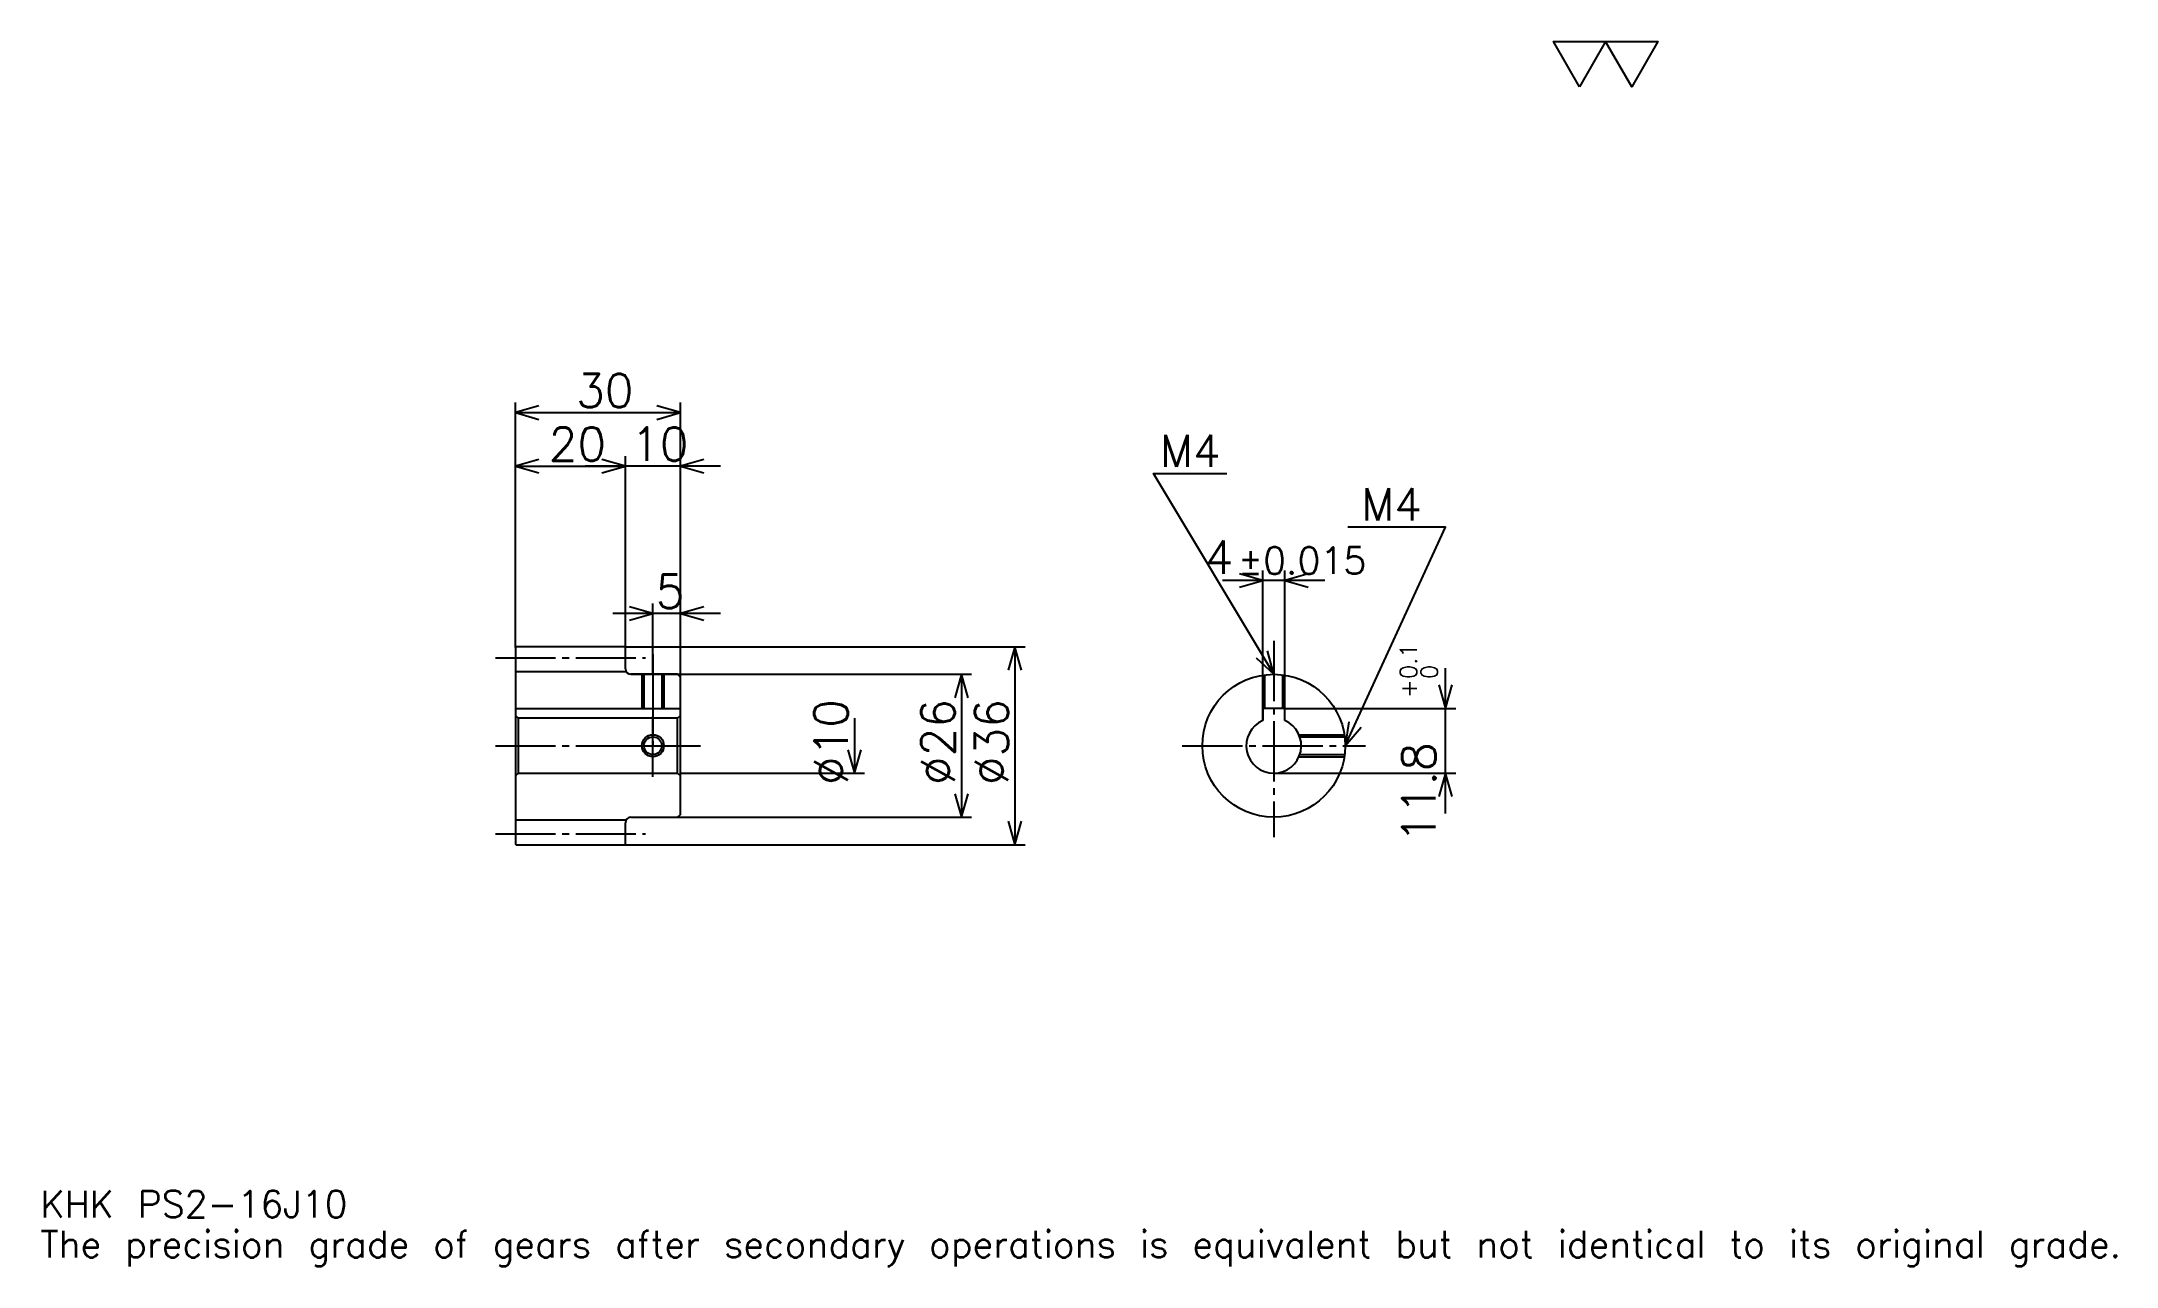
# Model space of a CAD drawing. Extents: x 12 to 390, y 4 to 227.
import ezdxf

# ---------------------------------------------------------------- set-up
doc = ezdxf.new("R2010")
doc.units = 0
doc.linetypes.add('DASHDOT', pattern=[14.608695, 10.956522, -1.217391, 1.217391, -1.217391])
doc.layers.get('0').update_dxf_attribs({"linetype": 'CONTINUOUS'})
doc.layers.add('DASHDOT', color=6, linetype='DASHDOT')
doc.styles.add('KANJI', font='TXT', dxfattribs={"bigfont": 'BIGFONT'})

msp = doc.modelspace()

# ---------------------------------------------------------------- linework, layer by layer
at = {"color": 5}
for p, q in [((98.608704, 117.217392), (98.608704, 161.652176)), ((98.608704, 159.82608), (128.608704, 159.82608)), ((128.608704, 117.217392), (128.608704, 161.652176)), ((118.608704, 117.217392), (118.608704, 151.91304)), ((98.608704, 150.08696), (118.608704, 150.08696)), ((135.913055, 150.08696), (111.304352, 150.08696)), ((245.869583, 129.260864), (227.26088, 129.260864)), ((234.565231, 106.017395), (234.565231, 131.08696)), ((238.565231, 106.017395), (238.565231, 131.08696)), ((123.608704, 117.217392), (123.608704, 125.130432)), ((135.913055, 123.304352), (116.304352, 123.304352)), ((98.608704, 117.117393), (98.608704, 117.217392)), ((118.508705, 117.217392), (128.608704, 117.217392)), ((118.608704, 117.117393), (118.608704, 117.217392)), ((123.608704, 112.217392), (123.608704, 117.217392)), ((123.608704, 112.217392), (123.608704, 117.217392)), ((128.608704, 117.217392), (191.304352, 117.217392)), ((128.608704, 111.717392), (128.608704, 117.217392)), ((189.478271, 117.217392), (189.478271, 81.217392)), ((267.826111, 86.91304), (267.826111, 113.321739)), ((119.608704, 112.217392), (128.608704, 112.217392)), ((128.608704, 112.217392), (181.565216, 112.217392)), ((179.739136, 112.217392), (179.739136, 86.217392)), ((238.565231, 106.017395), (269.652161, 106.017395)), ((160.26088, 104.217392), (160.26088, 94.217392)), ((128.608704, 94.217392), (162.086975, 94.217392)), ((236.565231, 94.217392), (269.652161, 94.217392)), ((119.608704, 86.217392), (128.608704, 86.217392)), ((128.608704, 86.217392), (181.565216, 86.217392)), ((118.508705, 81.217392), (128.608704, 81.217392)), ((128.608704, 81.217392), (191.304352, 81.217392))]:
    msp.add_line(p, q, dxfattribs=at)
at = {"color": 4}
for p, q in [((98.608704, 112.717392), (118.608704, 112.717392)), ((98.608704, 106.017395), (128.608704, 106.017395)), ((99.108704, 104.217392), (99.108704, 94.217392)), ((128.108704, 104.217392), (128.608704, 104.717392)), ((128.108704, 94.217392), (128.608704, 93.717392)), ((98.608704, 85.717392), (118.608704, 85.717392))]:
    msp.add_line(p, q, dxfattribs=at)
at = {"color": 7}
msp.add_lwpolyline([(292.17392, 219.130432), (287.426086, 227.360001), (306.417389, 227.360001), (301.669586, 219.130432), (296.921753, 227.360001), (292.17392, 219.130432)], dxfattribs=at)
at = {"color": 5}
for points in [[(102.869576, 161.043488), (98.608704, 159.82608), (102.869576, 158.608704)], [(124.347832, 158.608704), (128.608704, 159.82608), (124.347832, 161.043488)], [(102.869576, 151.304352), (98.608704, 150.08696), (102.869576, 148.869568)], [(114.347832, 148.869568), (118.608704, 150.08696), (114.347832, 151.304352)], [(114.347832, 148.869568), (118.608704, 150.08696), (114.347832, 151.304352)], [(132.869568, 151.304352), (128.608704, 150.08696), (132.869568, 148.869568)], [(236.565231, 112.217392), (214.652191, 148.739136), (228.043488, 148.739136)], [(249.565231, 99.217392), (267.826111, 139), (250.052185, 139)], [(230.304367, 128.043488), (234.565231, 129.260864), (230.304367, 130.478271)], [(242.826096, 130.478271), (238.565231, 129.260864), (242.826096, 128.043488)], [(119.347832, 122.08696), (123.608704, 123.304352), (119.347832, 124.521744)], [(132.869568, 124.521744), (128.608704, 123.304352), (132.869568, 122.08696)], [(190.695663, 112.95652), (189.478271, 117.217392), (188.26088, 112.95652)], [(233.329132, 115.244713), (236.565231, 112.217392), (235.416931, 116.497398)], [(180.956528, 107.95652), (179.739136, 112.217392), (178.521744, 107.95652)], [(266.608704, 110.278259), (267.826111, 106.017395), (269.043488, 110.278259)], [(250.236328, 103.597656), (249.565231, 99.217392), (252.449127, 102.58194)], [(159.043488, 98.478264), (160.26088, 94.217392), (161.478271, 98.478264)], [(269.043488, 89.95652), (267.826111, 94.217392), (266.608704, 89.95652)], [(178.521744, 90.478264), (179.739136, 86.217392), (180.956528, 90.478264)], [(188.26088, 85.478264), (189.478271, 81.217392), (190.695663, 85.478264)]]:
    msp.add_lwpolyline(points, dxfattribs=at)
at = {"color": 4}
for points in [[(118.608704, 113.217392), (118.608704, 117.117393), (118.508705, 117.217392), (98.708702, 117.217392), (98.608704, 117.117393), (98.608704, 93.717392)], [(119.608704, 86.217392), (128.108704, 86.217392), (128.608704, 86.717392), (128.608704, 111.717392), (128.108704, 112.217392), (119.608704, 112.217392)], [(121.608704, 112.217392), (121.608704, 106.017395)], [(121.988701, 112.217392), (121.988701, 106.017395)], [(125.228706, 112.217392), (125.228706, 106.017395)], [(125.608704, 112.217392), (125.608704, 106.017395)], [(234.565231, 103.799965), (234.565231, 112.062622)], [(234.945236, 106.017395), (234.945236, 112.116058)], [(238.185226, 106.017395), (238.185226, 112.116058)], [(238.565231, 103.799965), (238.565231, 112.062622)], [(238.565231, 103.799965), (238.565231, 106.017395), (234.565231, 106.017395), (234.565231, 103.799965)], [(98.608704, 93.717392), (99.108704, 94.217392), (128.108704, 94.217392), (128.108704, 104.217392), (99.108704, 104.217392), (98.608704, 104.717392)], [(241.147812, 101.217392), (249.410461, 101.217392)], [(241.295517, 100.837395), (249.463898, 100.837395)], [(241.147812, 97.217392), (249.410461, 97.217392)], [(241.295517, 97.597389), (249.463898, 97.597389)], [(98.608704, 93.717392), (98.608704, 81.31739), (98.708702, 81.217392), (118.508705, 81.217392), (118.608704, 81.31739), (118.608704, 85.217392)]]:
    msp.add_lwpolyline(points, dxfattribs=at)
for centre, radius in [((236.565231, 99.217392), 13), ((123.608704, 99.217392), 1.62)]:
    msp.add_circle(centre, radius, dxfattribs=at)
at = {"color": 7}
msp.add_circle((123.608704, 99.217392), 2, dxfattribs=at)
at = {"color": 4}
for centre, radius, start, end in [((119.608704, 113.217392), 1, 180, 270), ((236.565231, 99.217392), 5, 113.57817801, 66.42182199), ((119.608704, 85.217392), 1, 90, 180)]:
    msp.add_arc(centre, radius, start, end, dxfattribs=at)
at = {"layer": 'DASHDOT', "color": 7}
for p, q in [((236.565231, 118.304352), (236.565231, 82.565216)), ((94.956528, 115.217392), (122.26088, 115.217392)), ((123.608704, 112.217392), (123.608704, 99.217392)), ((94.956528, 99.217392), (132.26088, 99.217392)), ((219.913055, 99.217392), (253.217392, 99.217392)), ((94.956528, 83.217392), (122.26088, 83.217392))]:
    msp.add_line(p, q, dxfattribs=at)
for points in [[(123.608704, 115.869568), (123.608704, 102.365219)], [(123.608704, 93.565216), (123.608704, 104.869568)], [(117.956528, 99.217392), (129.26088, 99.217392)]]:
    msp.add_lwpolyline(points, dxfattribs=at)

# ---------------------------------------------------------------- texts
at = {"color": 7, "style": 'KANJI'}
for s, height, p in [('30', 6.086957, (109.652184, 160.800003)), ('20', 6.086957, (104.652184, 151.060867)), ('10', 6.086957, (119.652184, 151.060867)), ('M4', 5.843478, (215.869568, 149.956528)), ('M4', 5.843478, (252.486969, 140.217392)), ('4', 6.086957, (224.000549, 130.478271)), ('%%p0.015', 4.869565, (230.025894, 130.478271)), ('5', 6.086957, (124.130447, 124.278259)), ('KHK PS2-16J10', 4.869565, (12.173913, 13.391304)), ('The precision grade of gears after secondary operations is equivalent but not identical to its original grade.', 4.869565, (12.173913, 6.086957))]:
    msp.add_text(s, height=height, dxfattribs=at).set_placement(p)
for s, height, p in [('0.1', 3.043478, (262.591309, 111.336746)), ('0', 3.043478, (266.365234, 111.336746)), ('+', 3.043478, (262.591309, 107.928055)), ('%%c10', 6.086957, (159.043488, 92.065216)), ('%%c26', 6.086957, (178.521744, 92.065216)), ('%%c36', 6.086957, (188.26088, 92.065216)), ('11.8', 6.086957, (266, 81.581299))]:
    msp.add_text(s, height=height, rotation=90, dxfattribs=at).set_placement(p)

doc.saveas('drawing.dxf')
